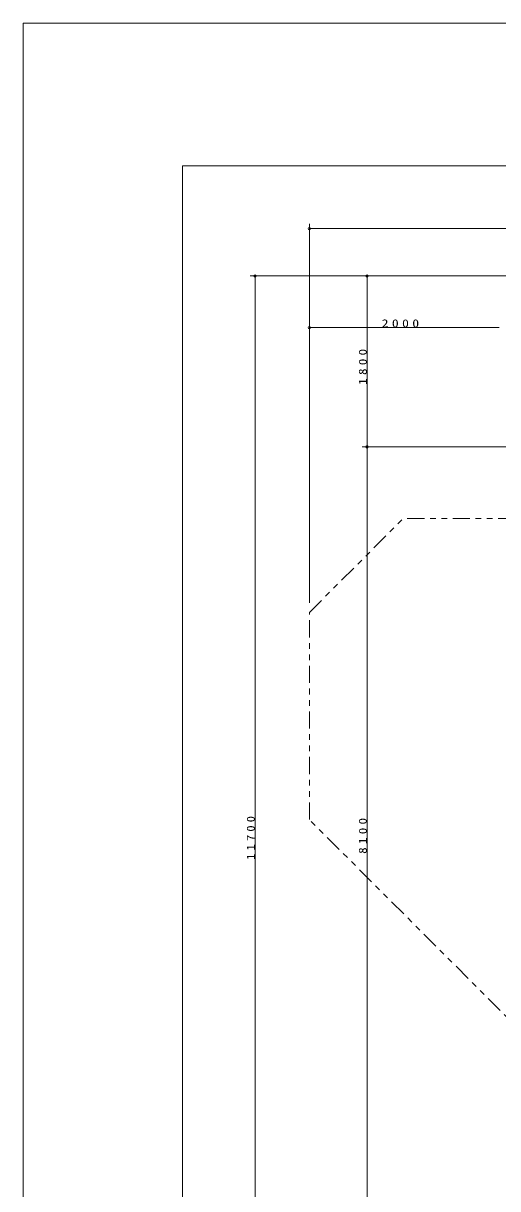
# Model space of a CAD drawing. Units: millimetres on the paper. Extents: x 0 to 420, y -594 to 297.
# Drawn here: x 0 to 83.4, y 92.4 to 297 of the extents above; entities that cross this region are included whole.
import ezdxf

# ---------------------------------------------------------------- set-up
doc = ezdxf.new("R2010")
doc.units = ezdxf.units.MM
doc.linetypes.add('USER3', pattern=[8, 3, -1, 1, -1, 1, -1])
for name, color, linetype, lineweight in [('0_2', 7, 'Continuous', 13), ('2D_DIMENSION', 7, 'Continuous', 13), ('2D_OUTLINE', 7, 'USER3', 13), ('FMT', 7, 'Continuous', 13)]:
    doc.layers.add(name, color=color, linetype=linetype, lineweight=lineweight)
doc.styles.add('ＭＳ ゴシック', font='')
doc.styles.get('ＭＳ ゴシック').set_extended_font_data('MS Gothic')

msp = doc.modelspace()

# ---------------------------------------------------------------- linework, layer by layer
at = {"layer": '0_2'}
for p, q in [((50.275, 260.968), (50.691, 260.968)), ((40.718, 252.635), (40.718, 252.218)), ((60.399, 252.635), (60.399, 252.218)), ((50.275, 243.568), (50.691, 243.568)), ((83.608, 243.568), (83.191, 243.568)), ((60.399, 222.635), (60.399, 223.051)), ((60.399, 222.635), (60.399, 222.218))]:
    msp.add_line(p, q, dxfattribs=at)
msp.add_lwpolyline([(0, 297), (420, 297), (420, 0), (0, 0)], close=True, dxfattribs=at)
for centre in [(50.275, 260.968), (40.718, 252.635), (60.399, 252.635), (50.275, 243.568), (60.399, 222.635), (60.399, 222.635)]:
    msp.add_circle(centre, 0.208, dxfattribs=at)
at = {"layer": '2D_DIMENSION'}
for p, q in [((50.275, 195.231), (50.275, 261.801)), ((245.848, 260.968), (50.691, 260.968)), ((143.403, 252.635), (39.885, 252.635)), ((40.718, 252.218), (40.718, 58.072)), ((143.403, 252.635), (59.566, 252.635)), ((60.399, 252.218), (60.399, 223.051)), ((50.275, 195.231), (50.275, 244.402)), ((83.191, 243.568), (50.691, 243.568)), ((155.83, 222.635), (59.566, 222.635)), ((155.83, 222.635), (59.566, 222.635)), ((60.399, 222.218), (60.399, 88.072))]:
    msp.add_line(p, q, dxfattribs=at)
at = {"layer": '2D_OUTLINE'}
for p, q in [((50.275, 193.564), (66.741, 210.03)), ((102.465, 210.03), (66.741, 210.03)), ((50.275, 157.182), (50.275, 193.564)), ((89.465, 117.992), (50.275, 157.182))]:
    msp.add_line(p, q, dxfattribs=at)
at = {"layer": 'FMT'}
for p, q in [((28, 272), (403, 272)), ((28, 15), (28, 272))]:
    msp.add_line(p, q, dxfattribs=at)

# ---------------------------------------------------------------- texts
at = {"layer": '2D_DIMENSION', "insert": (62.971, 243.596), "char_height": 1.405, "attachment_point": 7, "style": 'ＭＳ ゴシック'}
msp.add_mtext('\\T1.5;\\W1.25;2000', dxfattribs=at)
at = {"layer": '2D_DIMENSION', "char_height": 1.405, "attachment_point": 7, "rotation": 90, "style": 'ＭＳ ゴシック'}
for s, insert in [('\\T1.5;\\W1.2;1800', (60.371, 233.528)), ('\\T1.5;\\W1.15;11700', (40.69, 150.125)), ('\\T1.5;\\W1.2;8100', (60.371, 151.175))]:
    msp.add_mtext(s, dxfattribs=dict(at, insert=insert))

doc.saveas('drawing.dxf')
